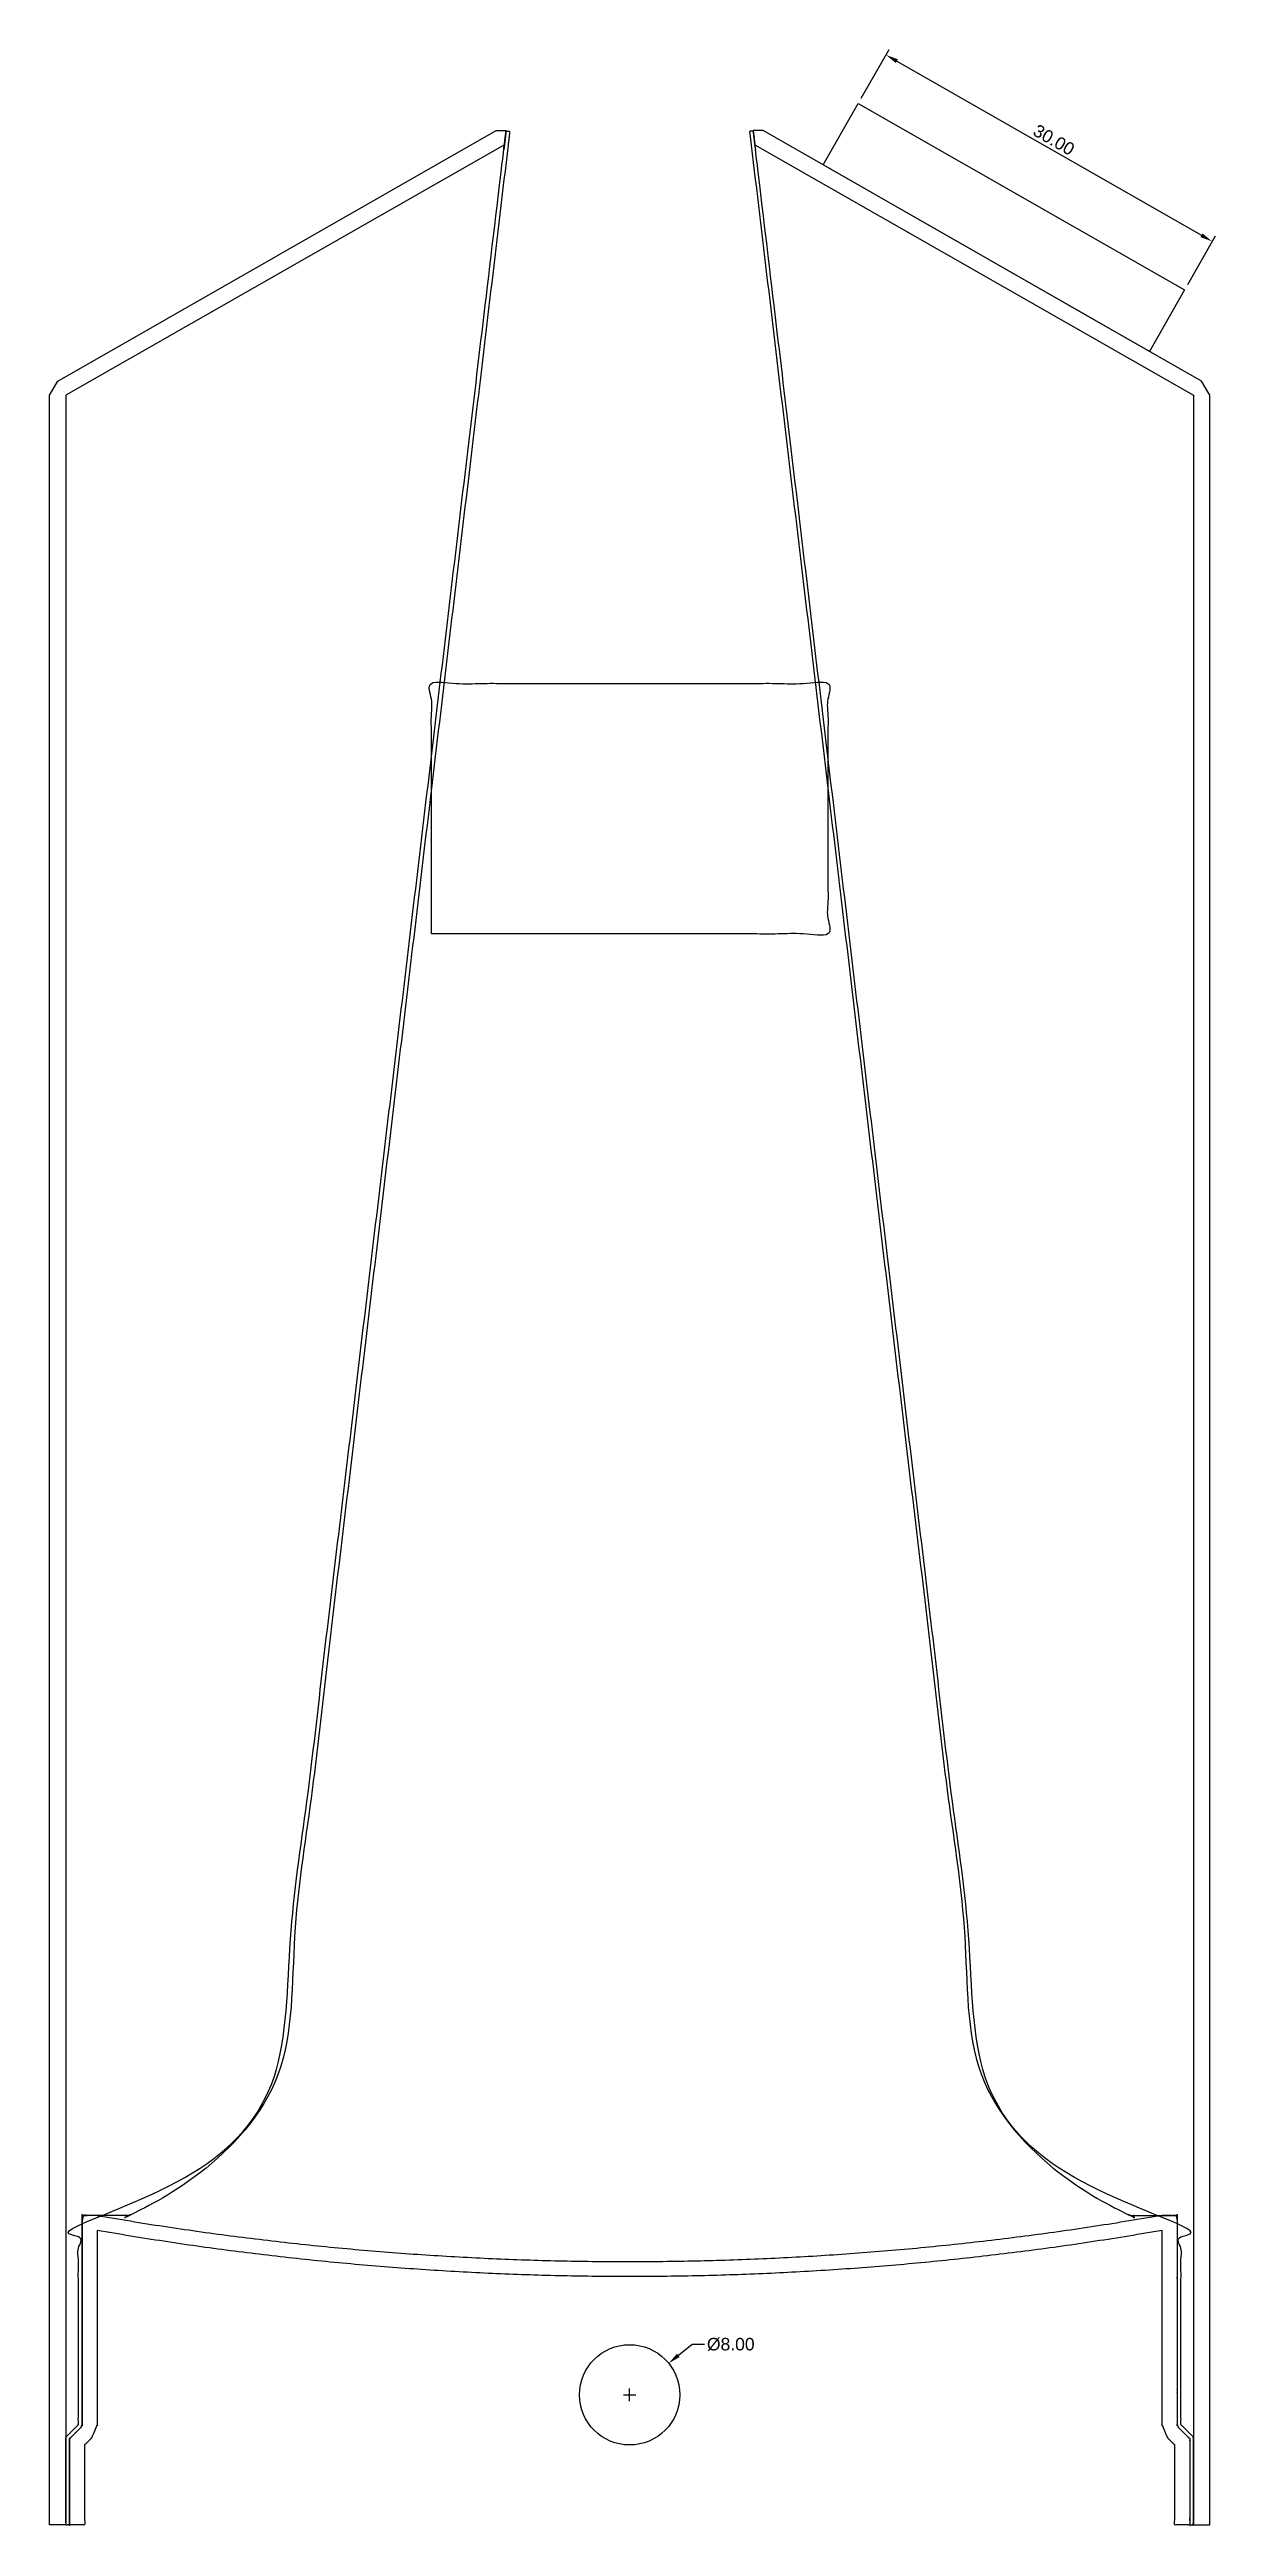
# Model space of a CAD drawing. Header units: millimetres. Extents: x 87 to 180, y 0 to 198.
import ezdxf

# ---------------------------------------------------------------- set-up
doc = ezdxf.new("R2010")
doc.units = ezdxf.units.MM
doc.header["$MEASUREMENT"] = 0
doc.layers.add('Default', color=7, linetype='Continuous', true_color=0x000000)
doc.styles.add('Arial', font='')
doc.styles.get('Arial').set_extended_font_data('Arial')
doc.dimstyles.new('Default', dxfattribs={"dimtxt": 1, "dimasz": 1, "dimexe": 0.5, "dimexo": 0.5, "dimgap": 0.25, "dimtad": 1, "dimtoh": 1, "dimzin": 1, "dimdsep": 46, "dimtxsty": 'Arial', "dimcen": 0.5, "dimazin": 0, "dimtfac": 1, "dimtdec": 4, "dimtix": 1, "dimtmove": 1, "dimatfit": 3, "dimfxl": 0, "dimtolj": 1, "dimtzin": 1, "dimarcsym": 0})

# ---------------------------------------------------------------- blocks, each defined once
blk = doc.blocks.new('*D1')
at = {"layer": 'Default', "color": 0, "lineweight": -2}
for p, q in [((151.49, 193.72), (153.71, 197.6)), ((154.33, 196.67), (178.64, 182.78)), ((177.54, 178.84), (179.75, 182.72))]:
    blk.add_line(p, q, dxfattribs=at)
at = {"layer": 'Default', "color": 0}
for points in [[(154.41, 196.82), (154.24, 196.53), (153.46, 197.17)], [(178.55, 182.63), (178.72, 182.92), (179.5, 182.28)]]:
    blk.add_solid(points, dxfattribs=at)
at = {"layer": 'Defpoints', "color": 0}
for p in [(151.24, 193.29), (179.5, 182.28), (177.29, 178.41)]:
    blk.add_point(p, dxfattribs=at)
at = {"layer": 'Default', "color": 0, "insert": (166.86, 190.39), "char_height": 1, "attachment_point": 5, "rotation": 330.2551, "style": 'Arial'}
blk.add_mtext('\\A1;30.00', dxfattribs=at)
blk = doc.blocks.new('*D2')
at = {"layer": 'Default', "color": 0, "lineweight": -2}
for p, q in [((137.98, 14.41), (136.89, 13.53)), ((138.98, 14.41), (137.98, 14.41))]:
    blk.add_line(p, q, dxfattribs=at)
at = {"layer": 'Default', "color": 0}
for p, q in [((132.5, 10.38), (133.5, 10.38)), ((133, 9.88), (133, 10.88))]:
    blk.add_line(p, q, dxfattribs=at)
blk.add_solid([(136.78, 13.66), (136.99, 13.4), (136.11, 12.9)], dxfattribs=at)
at = {"layer": 'Defpoints', "color": 0}
for p in [(136.11, 12.9), (129.89, 7.87)]:
    blk.add_point(p, dxfattribs=at)
at = {"layer": 'Default', "color": 0, "insert": (141.07, 14.41), "char_height": 1, "attachment_point": 5, "style": 'Arial'}
blk.add_mtext('\\A1;%%c8.00', dxfattribs=at)

msp = doc.modelspace()

# ---------------------------------------------------------------- linework, layer by layer
at = {"layer": 'Default'}
for points in [[(174.488, 173.504), (148.441, 188.388), (151.242, 193.29), (177.289, 178.406)], [(123, 190), (88, 170), (88, 0), (86.7, 0), (86.7, 6.998), (86.7, 170), (87.355, 171.129), (122.355, 191.129), (123.135, 191.129)], [(143, 190), (178, 170), (178, 0), (179.3, 0), (179.3, 6.998), (179.3, 170), (178.645, 171.129), (143.645, 191.129), (142.865, 191.129)]]:
    msp.add_lwpolyline(points, close=True, dxfattribs=at)
msp.add_circle((133, 10.382), 4, dxfattribs=at)
for points, knots in [([(123.298, 189.964), (123.364, 190.516), (123.429, 191.068), (123.28, 191.086), (123.132, 191.104), (123.066, 190.552), (123, 190), (113.57, 110.875), (104.14, 31.75), (98.57, 28.375), (93, 25), (91, 25), (89, 25), (89, 16.5), (89, 8), (88.5, 7.503), (88, 7.005), (88, 3.503), (88, 0), (88.15, 0), (88.3, 0), (88.3, 3.44), (88.3, 6.881), (88.756, 7.334), (89.212, 7.787), (89.256, 7.894), (89.3, 8), (89.3, 16.35), (89.3, 24.7), (91.15, 24.7), (93, 24.7), (93.078, 24.722), (93.155, 24.743), (98.725, 28.119), (104.295, 31.494), (104.366, 31.604), (104.438, 31.715), (113.868, 110.84), (123.298, 189.964)], [-0.3, -0.3, -0.3, 0.8113156, 0.8113156, 1.1113156, 1.1113156, 2.2226312, 2.2226312, 161.5923123, 161.5923123, 174.6176572, 174.6176572, 178.6176572, 178.6176572, 195.6176572, 195.6176572, 197.0281082, 197.0281082, 204.0334363, 204.0334363, 209.2295888, 209.2295888, 217.8465824, 217.8465824, 219.1322997, 219.1322997, 224.2667968, 224.2667968, 241.7367711, 241.7367711, 260.4367711, 260.4367711, 278.7677846, 278.7677846, 291.7931294, 291.7931294, 292.0561019, 292.0561019, 451.425783, 451.425783, 451.425783]), ([(142.702, 189.964), (142.636, 190.516), (142.571, 191.068), (142.72, 191.086), (142.868, 191.104), (142.934, 190.552), (143, 190), (152.43, 110.875), (161.86, 31.75), (167.43, 28.375), (173, 25), (175, 25), (177, 25), (177, 16.5), (177, 8), (177.5, 7.503), (178, 7.005), (178, 3.503), (178, 0), (177.85, 0), (177.7, 0), (177.7, 3.44), (177.7, 6.881), (177.244, 7.334), (176.788, 7.787), (176.744, 7.894), (176.7, 8), (176.7, 16.35), (176.7, 24.7), (174.85, 24.7), (173, 24.7), (172.922, 24.722), (172.845, 24.743), (167.275, 28.119), (161.705, 31.494), (161.634, 31.604), (161.562, 31.715), (152.132, 110.84), (142.702, 189.964)], [-0.3, -0.3, -0.3, 0.8113156, 0.8113156, 1.1113156, 1.1113156, 2.2226312, 2.2226312, 161.5923123, 161.5923123, 174.6176572, 174.6176572, 178.6176572, 178.6176572, 195.6176572, 195.6176572, 197.0281082, 197.0281082, 204.0334363, 204.0334363, 209.2295888, 209.2295888, 217.8465824, 217.8465824, 219.1322997, 219.1322997, 224.2667968, 224.2667968, 241.7367711, 241.7367711, 260.4367711, 260.4367711, 278.7677846, 278.7677846, 291.7931294, 291.7931294, 292.0561019, 292.0561019, 451.425783, 451.425783, 451.425783]), ([(117.179, 127), (133, 127), (148.821, 127), (148.821, 137), (148.821, 147), (133, 147), (117.179, 147), (117.179, 137), (117.179, 127)], [0, 0, 0, 31.6425622, 31.6425622, 51.6425622, 51.6425622, 83.2851244, 83.2851244, 103.2851244, 103.2851244, 103.2851244]), ([(90.5, 23.5), (90.5, 15.75), (90.5, 8), (90.279, 7.468), (90.058, 6.937), (89.779, 6.659), (89.5, 6.382), (89.5, 3.191), (89.5, 0), (88.9, 0), (88.3, 0), (88.3, 3.44), (88.3, 6.881), (88.756, 7.334), (89.212, 7.787), (89.256, 7.894), (89.3, 8), (89.3, 16.35), (89.3, 24.7), (89.9, 24.716), (90.5, 24.731), (90.5, 24.716), (90.5, 24.7)], [221.956483, 221.956483, 221.956483, 237.456483, 237.456483, 238.6082341, 238.6082341, 239.3950163, 239.3950163, 245.7769407, 245.7769407, 246.9769407, 246.9769407, 253.8577809, 253.8577809, 255.1434982, 255.1434982, 255.3738484, 255.3738484, 272.0738484, 272.0738484, 273.2742547, 273.2742547, 273.3054844, 273.3054844, 273.3054844]), ([(175.5, 24.731), (176.1, 24.716), (176.7, 24.7), (176.7, 16.35), (176.7, 8), (176.744, 7.894), (176.788, 7.787), (177.244, 7.334), (177.7, 6.881), (177.7, 3.44), (177.7, 0), (177.1, 0), (176.5, 0), (176.5, 3.191), (176.5, 6.382), (176.221, 6.659), (175.942, 6.937), (175.721, 7.468), (175.5, 8), (175.5, 15.75), (175.5, 23.5)], [358.6261927, 358.6261927, 358.6261927, 359.826599, 359.826599, 376.526599, 376.526599, 376.7569492, 376.7569492, 378.0426664, 378.0426664, 384.9235066, 384.9235066, 386.1235066, 386.1235066, 392.505431, 392.505431, 393.2922133, 393.2922133, 394.4439643, 394.4439643, 409.9439643, 409.9439643, 409.9439643])]:
    msp.add_open_spline(points, degree=2, knots=knots, dxfattribs=at)
for points in [[(90.5, 24.7), (133, 17.325), (175.5, 24.731)], [(175.5, 23.5), (133, 16.141), (90.5, 23.5)]]:
    msp.add_open_spline(points, degree=2, dxfattribs=at)

# ---------------------------------------------------------------- dimensions: what is measured, and where the dimension line sits
dim = msp.add_aligned_dim(p1=(151.242, 193.29), p2=(177.289, 178.406), distance=4.465, dimstyle='Default', dxfattribs=at)
dim.commit()
dim.dimension.update_dxf_attribs({"geometry": '*D1', "text_midpoint": (166.858, 190.385)})
dim = msp.add_diameter_dim_2p(p1=(129.891, 7.865), p2=(136.109, 12.898), dimstyle='Default', override={"dimtad": 0, "dimtofl": 0}, dxfattribs=at)
dim.commit()
dim.dimension.update_dxf_attribs({"geometry": '*D2', "text_midpoint": (137.977, 14.41), "dimtype": 163})

doc.saveas('drawing.dxf')
